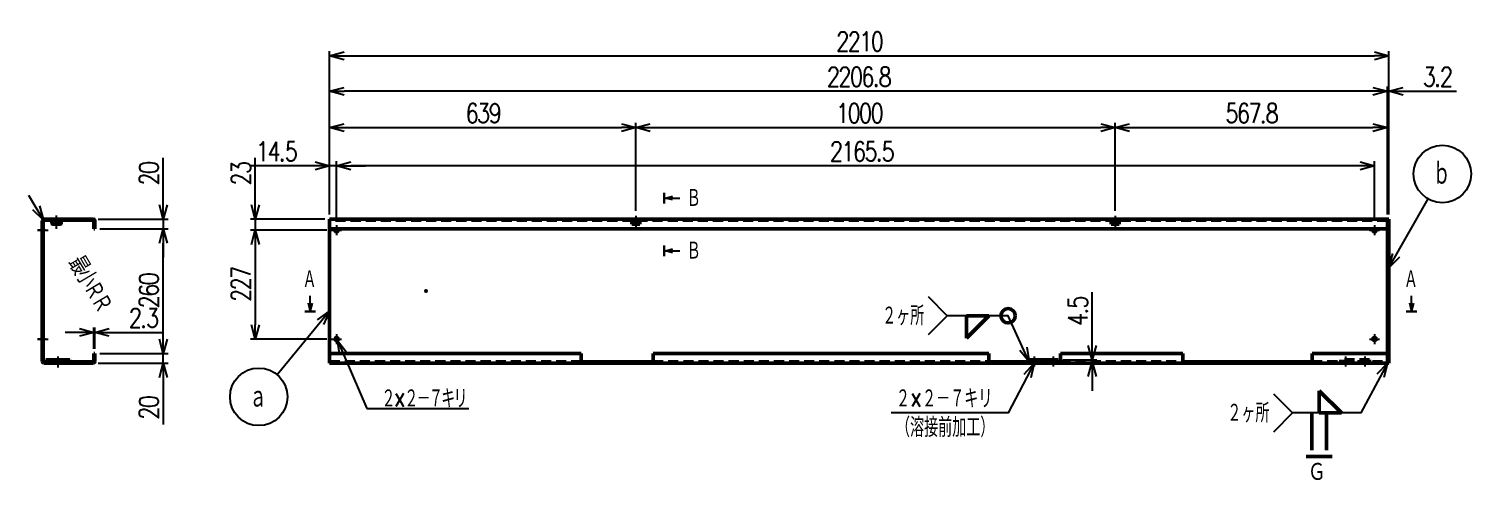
# Model space of a CAD drawing. Header units: millimetres. Extents: x -2838 to 3158, y -2020 to 547.
# Drawn here: x -2838 to 172, y -394 to 547 of the extents above; entities that cross this region are included whole.
import ezdxf

# ---------------------------------------------------------------- set-up
doc = ezdxf.new("R2010")
doc.units = ezdxf.units.MM
doc.header["$LTSCALE"] = 1.653543
doc.linetypes.add('CENTER', pattern=[50.8, 31.75, -6.35, 6.35, -6.35])
doc.linetypes.add('DASHED', pattern=[19.05, 12.7, -6.35])
for name, color, linetype in [('NoLayerName_001', 7, 'Continuous'), ('NoLayerName_002', 7, 'Continuous'), ('NoLayerName_003', 7, 'Continuous')]:
    doc.layers.add(name, color=color, linetype=linetype)
doc.styles.get("Standard").update_dxf_attribs({"font": 'txt', "bigfont": 'extfont2'})
doc.dimstyles.get("Standard").update_dxf_attribs({"dimtxt": 2.5, "dimasz": 2.5, "dimexe": 1.25, "dimexo": 0.625, "dimtad": 1, "dimdec": 3, "dimzin": 0, "dimdsep": 46, "dimtxsty": 'Standard', "dimcen": 2.5, "dimadec": 0, "dimazin": 0, "dimtfac": 0.75, "dimtdec": 3, "dimtmove": 0, "dimatfit": 3, "dimfxl": 1, "dimarcsym": 0})

# ---------------------------------------------------------------- blocks, each defined once
blk = doc.blocks.new('_OPEN30')
at = {"color": 0, "linetype": 'ByBlock', "lineweight": -2}
for p, q in [((-1, 0.267949), (0, 0)), ((0, 0), (-1, -0.267949)), ((0, 0), (-1, 0))]:
    blk.add_line(p, q, dxfattribs=at)
blk = doc.blocks.new('*D78')
at = {"layer": 'Defpoints', "color": 0}
for p in [(-3.2, 416.5), (-3.2, 150), (0, 150)]:
    blk.add_point(p, dxfattribs=at)
at = {"layer": 'NoLayerName_001', "color": 0, "linetype": 'Continuous', "lineweight": 25}
for p, q in [((-3.2, 160), (-3.2, 426.5)), ((0, 160), (0, 426.5)), ((-33.2, 416.5), (-63.2, 416.5)), ((0, 416.5), (-3.2, 416.5)), ((0, 416.5), (141.3, 416.5)), ((30, 416.5), (60, 416.5))]:
    blk.add_line(p, q, dxfattribs=at)
at = {"layer": 'NoLayerName_001', "color": 0, "lineweight": 25, "xscale": 30, "yscale": 30, "zscale": 30}
blk.add_blockref('_OPEN30', (-3.2, 416.5), dxfattribs=at)
at = {"layer": 'NoLayerName_001', "color": 0, "lineweight": 25, "xscale": 30, "yscale": 30, "zscale": 30, "rotation": 180}
blk.add_blockref('_OPEN30', (0, 416.5), dxfattribs=at)
at = {"layer": 'NoLayerName_001', "color": 2, "lineweight": 50, "insert": (100.7, 446.5), "char_height": 40, "attachment_point": 5}
blk.add_mtext('\\W0.8000;\\T0.8750;3.2', dxfattribs=at)
blk = doc.blocks.new('*D79')
at = {"layer": 'Defpoints', "color": 0}
for p in [(-2210, 416.5), (-2210, 150), (-3.2, 150)]:
    blk.add_point(p, dxfattribs=at)
at = {"layer": 'NoLayerName_001', "color": 0, "linetype": 'Continuous', "lineweight": 25}
for p, q in [((-2210, 160), (-2210, 426.5)), ((-3.2, 160), (-3.2, 426.5)), ((-33.2, 416.5), (-2180, 416.5))]:
    blk.add_line(p, q, dxfattribs=at)
at = {"layer": 'NoLayerName_001', "color": 0, "lineweight": 25, "xscale": 30, "yscale": 30, "zscale": 30}
for p, rotation in [((-2210, 416.5), 180), ((-3.2, 416.5), 360)]:
    blk.add_blockref('_OPEN30', p, dxfattribs=dict(at, rotation=rotation))
at = {"layer": 'NoLayerName_001', "color": 2, "lineweight": 50, "insert": (-1106.6, 446.5), "char_height": 40, "attachment_point": 5}
blk.add_mtext('\\W0.8000;\\T0.8750;2206.8', dxfattribs=at)
blk = doc.blocks.new('*D80')
at = {"layer": 'Defpoints', "color": 0}
for p in [(-2210, 261.1), (-2195.5, 261.1), (-2210, 150)]:
    blk.add_point(p, dxfattribs=at)
at = {"layer": 'NoLayerName_001', "color": 0, "linetype": 'Continuous', "lineweight": 25}
for p, q in [((-2210, 160), (-2210, 271.1)), ((-2210, 261.1), (-2373.4, 261.1)), ((-2240, 261.1), (-2270, 261.1)), ((-2195.5, 261.1), (-2210, 261.1)), ((-2195.5, 251.1), (-2195.5, 251.1)), ((-2165.5, 261.1), (-2135.5, 261.1))]:
    blk.add_line(p, q, dxfattribs=at)
at = {"layer": 'NoLayerName_001', "color": 0, "lineweight": 25, "xscale": 30, "yscale": 30, "zscale": 30}
blk.add_blockref('_OPEN30', (-2210, 261.1), dxfattribs=at)
at = {"layer": 'NoLayerName_001', "color": 0, "lineweight": 25, "xscale": 30, "yscale": 30, "zscale": 30, "rotation": 180}
blk.add_blockref('_OPEN30', (-2195.5, 261.1), dxfattribs=at)
at = {"layer": 'NoLayerName_001', "color": 2, "lineweight": 50, "insert": (-2321.7, 291.1), "char_height": 40, "attachment_point": 5}
blk.add_mtext('\\W0.8000;\\T0.8750;14.5', dxfattribs=at)
blk = doc.blocks.new('*D81')
at = {"layer": 'Defpoints', "color": 0}
for p in [(-2365.1, 127), (-2310.4, 127), (-2210, 150)]:
    blk.add_point(p, dxfattribs=at)
at = {"layer": 'NoLayerName_001', "color": 0, "linetype": 'Continuous', "lineweight": 25}
for p, q in [((-2365.1, 150), (-2365.1, 278)), ((-2365.1, 180), (-2365.1, 210)), ((-2220, 150), (-2375.1, 150)), ((-2365.1, 150), (-2365.1, 127)), ((-2365.1, 97), (-2365.1, 67))]:
    blk.add_line(p, q, dxfattribs=at)
at = {"layer": 'NoLayerName_001', "color": 0, "lineweight": 25, "xscale": 30, "yscale": 30, "zscale": 30}
for p, rotation in [((-2365.1, 150), 270), ((-2365.1, 127), 90)]:
    blk.add_blockref('_OPEN30', p, dxfattribs=dict(at, rotation=rotation))
at = {"layer": 'NoLayerName_001', "color": 2, "lineweight": 50, "insert": (-2395.1, 244), "char_height": 40, "attachment_point": 5, "rotation": 90}
blk.add_mtext('\\W0.8000;\\T0.8750;23', dxfattribs=at)
blk = doc.blocks.new('*D82')
at = {"layer": 'Defpoints', "color": 0}
for p in [(-2206, 127), (-2365.1, -100), (-2206, -100)]:
    blk.add_point(p, dxfattribs=at)
at = {"layer": 'NoLayerName_001', "color": 0, "linetype": 'Continuous', "lineweight": 25}
for p, q in [((-2216, 127), (-2375.1, 127)), ((-2365.1, 97), (-2365.1, -70)), ((-2216, -100), (-2375.1, -100))]:
    blk.add_line(p, q, dxfattribs=at)
at = {"layer": 'NoLayerName_001', "color": 0, "lineweight": 25, "xscale": 30, "yscale": 30, "zscale": 30}
for p, rotation in [((-2365.1, 127), 90), ((-2365.1, -100), 270)]:
    blk.add_blockref('_OPEN30', p, dxfattribs=dict(at, rotation=rotation))
at = {"layer": 'NoLayerName_001', "color": 2, "lineweight": 50, "insert": (-2395.1, 13.5), "char_height": 40, "attachment_point": 5, "rotation": 90}
blk.add_mtext('\\W0.8000;\\T0.8750;227', dxfattribs=at)
blk = doc.blocks.new('*D83')
at = {"layer": 'Defpoints', "color": 0}
for p in [(-690.2, -143.2), (-619.1, -143.2), (-605, -147.7)]:
    blk.add_point(p, dxfattribs=at)
at = {"layer": 'NoLayerName_001', "color": 0, "linetype": 'Continuous', "lineweight": 25}
for p, q in [((-619.1, -143.2), (-619.1, -1.9)), ((-619.1, -113.2), (-619.1, -83.2)), ((-680.2, -143.2), (-609.1, -143.2)), ((-619.1, -147.7), (-619.1, -143.2)), ((-619.1, -177.7), (-619.1, -207.7))]:
    blk.add_line(p, q, dxfattribs=at)
at = {"layer": 'NoLayerName_001', "color": 0, "lineweight": 25, "xscale": 30, "yscale": 30, "zscale": 30}
for p, rotation in [((-619.1, -143.2), 270), ((-619.1, -147.7), 90)]:
    blk.add_blockref('_OPEN30', p, dxfattribs=dict(at, rotation=rotation))
at = {"layer": 'NoLayerName_001', "color": 2, "lineweight": 50, "insert": (-649.1, -42.5), "char_height": 40, "attachment_point": 5, "rotation": 90}
blk.add_mtext('\\W0.8000;\\T0.8750;4.5', dxfattribs=at)
blk = doc.blocks.new('*D84')
at = {"layer": 'Defpoints', "color": 0}
for p in [(0, 490.3), (-2210, 150), (0, 150)]:
    blk.add_point(p, dxfattribs=at)
at = {"layer": 'NoLayerName_001', "color": 0, "linetype": 'Continuous', "lineweight": 25}
for p, q in [((-2210, 160), (-2210, 500.3)), ((-2180, 490.3), (-30, 490.3)), ((0, 160), (0, 500.3))]:
    blk.add_line(p, q, dxfattribs=at)
at = {"layer": 'NoLayerName_001', "color": 0, "lineweight": 25, "xscale": 30, "yscale": 30, "zscale": 30, "rotation": 180}
blk.add_blockref('_OPEN30', (-2210, 490.3), dxfattribs=at)
at = {"layer": 'NoLayerName_001', "color": 0, "lineweight": 25, "xscale": 30, "yscale": 30, "zscale": 30}
blk.add_blockref('_OPEN30', (0, 490.3), dxfattribs=at)
at = {"layer": 'NoLayerName_001', "color": 2, "lineweight": 50, "insert": (-1105, 520.3), "char_height": 40, "attachment_point": 5}
blk.add_mtext('\\W0.8000;\\T0.8750;2210', dxfattribs=at)
blk = doc.blocks.new('DIM_0010')
at = {"color": 3, "linetype": 'Continuous', "lineweight": 25}
for points in [[(298.2, 154), (244, 50), (0, 50)], [(277.2, 131.1), (298.2, 154), (291.5, 123.6)]]:
    blk.add_lwpolyline(points, dxfattribs=at)
at = {"color": 2, "linetype": 'Continuous', "lineweight": 50, "width": 0.666667}
for s, p in [('２×２－７キリ', (10, 60)), ('（溶接前加工）', (10, 0))]:
    blk.add_text(s, height=40, dxfattribs=at).set_placement(p)
blk = doc.blocks.new('*D86')
at = {"layer": 'Defpoints', "color": 0}
for p in [(-2195.5, 261.1), (-2195.5, 137.5), (-30, 137.5)]:
    blk.add_point(p, dxfattribs=at)
at = {"layer": 'NoLayerName_001', "color": 0, "linetype": 'Continuous', "lineweight": 25}
for p, q in [((-2195.5, 147.5), (-2195.5, 271.1)), ((-30, 147.5), (-30, 271.1)), ((-60, 261.1), (-2165.5, 261.1))]:
    blk.add_line(p, q, dxfattribs=at)
at = {"layer": 'NoLayerName_001', "color": 0, "lineweight": 25, "xscale": 30, "yscale": 30, "zscale": 30}
for p, rotation in [((-2195.5, 261.1), 180), ((-30, 261.1), 360)]:
    blk.add_blockref('_OPEN30', p, dxfattribs=dict(at, rotation=rotation))
at = {"layer": 'NoLayerName_001', "color": 2, "lineweight": 50, "insert": (-1100.2, 291.1), "char_height": 40, "attachment_point": 5}
blk.add_mtext('\\W0.8000;\\T0.8750;2165.5', dxfattribs=at)
blk = doc.blocks.new('*D87')
at = {"layer": 'Defpoints', "color": 0}
for p in [(-1571, 340.7), (-1571, 157), (-2210, 150)]:
    blk.add_point(p, dxfattribs=at)
at = {"layer": 'NoLayerName_001', "color": 0, "linetype": 'Continuous', "lineweight": 25}
for p, q in [((-2210, 160), (-2210, 350.7)), ((-2180, 340.7), (-1601, 340.7)), ((-1571, 167), (-1571, 350.7))]:
    blk.add_line(p, q, dxfattribs=at)
at = {"layer": 'NoLayerName_001', "color": 0, "lineweight": 25, "xscale": 30, "yscale": 30, "zscale": 30, "rotation": 180}
blk.add_blockref('_OPEN30', (-2210, 340.7), dxfattribs=at)
at = {"layer": 'NoLayerName_001', "color": 0, "lineweight": 25, "xscale": 30, "yscale": 30, "zscale": 30}
blk.add_blockref('_OPEN30', (-1571, 340.7), dxfattribs=at)
at = {"layer": 'NoLayerName_001', "color": 2, "lineweight": 50, "insert": (-1890.5, 370.7), "char_height": 40, "attachment_point": 5}
blk.add_mtext('\\W0.8000;\\T0.8750;639', dxfattribs=at)
blk = doc.blocks.new('*D88')
at = {"layer": 'Defpoints', "color": 0}
for p in [(-571, 340.7), (-1571, 157), (-571, 157)]:
    blk.add_point(p, dxfattribs=at)
at = {"layer": 'NoLayerName_001', "color": 0, "linetype": 'Continuous', "lineweight": 25}
for p, q in [((-1571, 167), (-1571, 350.7)), ((-1541, 340.7), (-601, 340.7)), ((-571, 167), (-571, 350.7))]:
    blk.add_line(p, q, dxfattribs=at)
at = {"layer": 'NoLayerName_001', "color": 0, "lineweight": 25, "xscale": 30, "yscale": 30, "zscale": 30, "rotation": 180}
blk.add_blockref('_OPEN30', (-1571, 340.7), dxfattribs=at)
at = {"layer": 'NoLayerName_001', "color": 0, "lineweight": 25, "xscale": 30, "yscale": 30, "zscale": 30}
blk.add_blockref('_OPEN30', (-571, 340.7), dxfattribs=at)
at = {"layer": 'NoLayerName_001', "color": 2, "lineweight": 50, "insert": (-1105.5, 370.7), "char_height": 40, "attachment_point": 5}
blk.add_mtext('\\W0.8000;\\T0.8750;1000', dxfattribs=at)
blk = doc.blocks.new('*D89')
at = {"layer": 'Defpoints', "color": 0}
for p in [(-3.2, 340.7), (-571, 157), (-3.2, 150)]:
    blk.add_point(p, dxfattribs=at)
at = {"layer": 'NoLayerName_001', "color": 0, "linetype": 'Continuous', "lineweight": 25}
for p, q in [((-571, 167), (-571, 350.7)), ((-541, 340.7), (-33.2, 340.7)), ((-3.2, 160), (-3.2, 350.7))]:
    blk.add_line(p, q, dxfattribs=at)
at = {"layer": 'NoLayerName_001', "color": 0, "lineweight": 25, "xscale": 30, "yscale": 30, "zscale": 30, "rotation": 180}
blk.add_blockref('_OPEN30', (-571, 340.7), dxfattribs=at)
at = {"layer": 'NoLayerName_001', "color": 0, "lineweight": 25, "xscale": 30, "yscale": 30, "zscale": 30}
blk.add_blockref('_OPEN30', (-3.2, 340.7), dxfattribs=at)
at = {"layer": 'NoLayerName_001', "color": 2, "lineweight": 50, "insert": (-287.1, 370.7), "char_height": 40, "attachment_point": 5}
blk.add_mtext('\\W0.8000;\\T0.8750;567.8', dxfattribs=at)
blk = doc.blocks.new('JZB_0009')
at = {"layer": 'NoLayerName_002', "color": 7, "linetype": 'Continuous', "lineweight": 50}
for p, q in [((0, 300), (3.2, 300)), ((3.2, 295), (0, 295)), ((0, 295), (0, 5)), ((3.2, 0), (3.2, 300)), ((0, 5), (3.2, 5)), ((3.2, 0), (0, 0))]:
    blk.add_line(p, q, dxfattribs=at)
blk = doc.blocks.new('JZB_0010')
at = {"layer": 'NoLayerName_002', "color": 3, "linetype": 'DASHED', "lineweight": 50}
for p, q in [((60, 4.5), (0, 4.5)), ((0, 0), (0, 4.5)), ((60, 0), (60, 4.5))]:
    blk.add_line(p, q, dxfattribs=at)
blk = doc.blocks.new('JZB_0011')
at = {"layer": 'NoLayerName_003', "color": 3, "linetype": 'DASHED', "lineweight": 50}
for p, q in [((0, 0.1), (0, 8)), ((0, 0.1), (0.2, 0)), ((16.7, 0), (0.2, 0)), ((3.5, 8), (3.5, 0)), ((8.5, 8), (8.5, 0.9)), ((13.5, 0), (13.5, 8)), ((16.7, 0), (17, 0.1)), ((17, 0.1), (17, 8))]:
    blk.add_line(p, q, dxfattribs=at)
at = {"layer": 'NoLayerName_003', "color": 3, "linetype": 'DASHED', "lineweight": 50, "start_tangent": (0.968004, -0.250937), "end_tangent": (0.96577, 0.259399)}
for points in [[(0, 0.9), (2.2, 0.3), (4.6, 0.1), (6.5, 0.4), (8.5, 0.9)], [(8.5, 0.9), (10.7, 0.3), (13.1, 0.1), (15, 0.4), (17, 0.9)]]:
    blk.add_spline(points, degree=3, dxfattribs=at)
blk = doc.blocks.new('JZB_0012')
at = {"layer": 'NoLayerName_003', "color": 3, "linetype": 'DASHED', "lineweight": 50}
for p, q in [((0, 8), (0, 0.1)), ((0, 0.1), (0.2, 0)), ((16.7, 0), (0.2, 0)), ((3.5, 8), (3.5, 0)), ((8.5, 8), (8.5, 0.9)), ((13.5, 0), (13.5, 8)), ((16.7, 0), (17, 0.1)), ((17, 0.1), (17, 8))]:
    blk.add_line(p, q, dxfattribs=at)
at = {"layer": 'NoLayerName_003', "color": 3, "linetype": 'DASHED', "lineweight": 50, "start_tangent": (0.968004, -0.250937), "end_tangent": (0.96577, 0.259399)}
for points in [[(0, 0.9), (2.2, 0.3), (4.6, 0.1), (6.5, 0.4), (8.5, 0.9)], [(8.5, 0.9), (10.7, 0.3), (13.1, 0.1), (15, 0.4), (17, 0.9)]]:
    blk.add_spline(points, degree=3, dxfattribs=at)
blk = doc.blocks.new('JZB_0013')
at = {"layer": 'NoLayerName_002', "color": 7, "linetype": 'Continuous', "lineweight": 50}
for p, q in [((60, 4.5), (0, 4.5)), ((0, 0), (0, 4.5)), ((60, 0), (60, 4.5))]:
    blk.add_line(p, q, dxfattribs=at)
blk = doc.blocks.new('JZB_0014')
at = {"layer": 'NoLayerName_002', "color": 7, "linetype": 'Continuous', "lineweight": 50}
for p, q in [((0, 300), (2206.8, 300)), ((0, 300), (0, 0)), ((0, 280), (2206.8, 280)), ((2206.8, 295), (2206.8, 300)), ((0, 20), (525, 20)), ((525, 0), (525, 20)), ((525, 2.3), (675, 2.3)), ((675, 20), (1375, 20)), ((675, 0), (675, 20)), ((1375, 0), (1375, 20)), ((1375, 2.3), (1525, 2.3)), ((1525, 20), (1780, 20)), ((1525, 0), (1525, 20)), ((1780, 0), (1780, 20)), ((2050, 2.3), (1780, 2.3)), ((2050, 20), (2206.8, 20)), ((2050, 0), (2050, 20)), ((2206.8, 0), (2206.8, 5)), ((2206.8, 0), (0, 0))]:
    blk.add_line(p, q, dxfattribs=at)
at = {"layer": 'NoLayerName_002', "color": 3, "linetype": 'DASHED', "lineweight": 50}
for p, q in [((2206.8, 297.7), (0, 297.7)), ((0, 2.3), (525, 2.3)), ((675, 2.3), (1375, 2.3)), ((1525, 2.3), (1780, 2.3)), ((2050, 2.3), (2206.8, 2.3))]:
    blk.add_line(p, q, dxfattribs=at)
blk = doc.blocks.new('JZB_0015')
at = {"layer": 'NoLayerName_002', "color": 3, "linetype": 'DASHED', "lineweight": 50}
for p, q in [((0, 13.8), (0, 9.3)), ((0.5, 9.3), (0.5, 13.8)), ((5.5, 9.3), (5.5, 13.8)), ((6, 9.3), (6, 13.8))]:
    blk.add_line(p, q, dxfattribs=at)
at = {"layer": 'NoLayerName_002', "color": 4, "linetype": 'CENTER', "lineweight": 25}
blk.add_line((3, 20.8), (3, 0), dxfattribs=at)
blk = doc.blocks.new('JZB_0016')
at = {"layer": 'NoLayerName_002', "color": 3, "linetype": 'DASHED', "lineweight": 50}
for p, q in [((0, 13.8), (0, 9.3)), ((0.5, 9.3), (0.5, 13.8)), ((5.5, 9.3), (5.5, 13.8)), ((6, 9.3), (6, 13.8))]:
    blk.add_line(p, q, dxfattribs=at)
at = {"layer": 'NoLayerName_002', "color": 4, "linetype": 'CENTER', "lineweight": 25}
blk.add_line((3, 20.8), (3, 0), dxfattribs=at)
blk = doc.blocks.new('JZB_0017')
at = {"layer": 'NoLayerName_002', "color": 3, "linetype": 'DASHED', "lineweight": 50}
for p, q in [((0, 4.5), (0, 0)), ((0.5, 0), (0.5, 4.5)), ((5.5, 0), (5.5, 4.5)), ((6, 0), (6, 4.5))]:
    blk.add_line(p, q, dxfattribs=at)
blk = doc.blocks.new('JZB_0018')
at = {"layer": 'NoLayerName_002', "color": 3, "linetype": 'DASHED', "lineweight": 50}
for p, q in [((0, 4.5), (0, 0)), ((0.5, 0), (0.5, 4.5)), ((5.5, 0), (5.5, 4.5)), ((6, 0), (6, 4.5))]:
    blk.add_line(p, q, dxfattribs=at)
blk = doc.blocks.new('JZB_0019')
at = {"layer": 'NoLayerName_002', "color": 3, "linetype": 'DASHED', "lineweight": 50}
for p, q in [((0, 17.3), (0, 15)), ((12, 15), (12, 17.3))]:
    blk.add_line(p, q, dxfattribs=at)
at = {"layer": 'NoLayerName_002', "color": 4, "linetype": 'CENTER', "lineweight": 25}
blk.add_line((6, 24.3), (6, 0), dxfattribs=at)
blk = doc.blocks.new('JZB_0020')
at = {"layer": 'NoLayerName_002', "color": 3, "linetype": 'DASHED', "lineweight": 50}
for p, q in [((0, 17.3), (0, 15)), ((12, 15), (12, 17.3))]:
    blk.add_line(p, q, dxfattribs=at)
at = {"layer": 'NoLayerName_002', "color": 4, "linetype": 'CENTER', "lineweight": 25}
blk.add_line((6, 24.3), (6, 0), dxfattribs=at)
blk = doc.blocks.new('JZB_0021')
at = {"layer": 'NoLayerName_002', "color": 3, "linetype": 'DASHED', "lineweight": 50}
for p, q in [((0, 2.3), (0, 0)), ((7, 0), (7, 2.3))]:
    blk.add_line(p, q, dxfattribs=at)
blk = doc.blocks.new('JZB_0022')
at = {"layer": 'NoLayerName_002', "color": 3, "linetype": 'DASHED', "lineweight": 50}
for p, q in [((0, 9.3), (0, 7)), ((7, 7), (7, 9.3))]:
    blk.add_line(p, q, dxfattribs=at)
at = {"layer": 'NoLayerName_002', "color": 4, "linetype": 'CENTER', "lineweight": 25}
blk.add_line((3.5, 20.8), (3.5, 0), dxfattribs=at)
blk = doc.blocks.new('JZB_0023')
at = {"layer": 'NoLayerName_002', "color": 3, "linetype": 'DASHED', "lineweight": 50}
for p, q in [((0, 9.3), (0, 7)), ((7, 7), (7, 9.3))]:
    blk.add_line(p, q, dxfattribs=at)
at = {"layer": 'NoLayerName_002', "color": 4, "linetype": 'CENTER', "lineweight": 25}
blk.add_line((3.5, 20.8), (3.5, 0), dxfattribs=at)
blk = doc.blocks.new('JZB_0024')
at = {"layer": 'NoLayerName_002', "color": 3, "linetype": 'DASHED', "lineweight": 50}
for p, q in [((0, 2.3), (0, 0)), ((7, 0), (7, 2.3))]:
    blk.add_line(p, q, dxfattribs=at)
blk = doc.blocks.new('JZB_0025')
at = {"layer": 'NoLayerName_002', "color": 4, "linetype": 'CENTER', "lineweight": 25}
for p, q in [((0, 10.5), (21, 10.5)), ((10.5, 21), (10.5, 0))]:
    blk.add_line(p, q, dxfattribs=at)
at = {"layer": 'NoLayerName_002', "color": 7, "linetype": 'Continuous', "lineweight": 50}
blk.add_circle((10.5, 10.5), 3.5, dxfattribs=at)
blk = doc.blocks.new('JZB_0026')
at = {"layer": 'NoLayerName_002', "color": 4, "linetype": 'CENTER', "lineweight": 25}
for p, q in [((0, 10.5), (21, 10.5)), ((10.5, 21), (10.5, 0))]:
    blk.add_line(p, q, dxfattribs=at)
at = {"layer": 'NoLayerName_002', "color": 7, "linetype": 'Continuous', "lineweight": 50}
blk.add_circle((10.5, 10.5), 3.5, dxfattribs=at)
blk = doc.blocks.new('JZB_0027')
at = {"layer": 'NoLayerName_002', "color": 4, "linetype": 'CENTER', "lineweight": 25}
for p, q in [((0, 10.5), (21, 10.5)), ((10.5, 21), (10.5, 0))]:
    blk.add_line(p, q, dxfattribs=at)
at = {"layer": 'NoLayerName_002', "color": 7, "linetype": 'Continuous', "lineweight": 50}
blk.add_arc((10.5, 10.5), 3.5, 121.0027, 58.9973, dxfattribs=at)
at = {"layer": 'NoLayerName_002', "color": 3, "linetype": 'DASHED', "lineweight": 50}
blk.add_arc((10.5, 10.5), 3.5, 58.9973, 121.0027, dxfattribs=at)
blk = doc.blocks.new('JZB_0028')
at = {"layer": 'NoLayerName_002', "color": 4, "linetype": 'CENTER', "lineweight": 25}
for p, q in [((0, 10.5), (21, 10.5)), ((10.5, 21), (10.5, 0))]:
    blk.add_line(p, q, dxfattribs=at)
at = {"layer": 'NoLayerName_002', "color": 7, "linetype": 'Continuous', "lineweight": 50}
blk.add_arc((10.5, 10.5), 3.5, 121.0027, 58.9973, dxfattribs=at)
at = {"layer": 'NoLayerName_002', "color": 3, "linetype": 'DASHED', "lineweight": 50}
blk.add_arc((10.5, 10.5), 3.5, 58.9973, 121.0027, dxfattribs=at)
blk = doc.blocks.new('DIM_0002')
at = {"color": 3, "linetype": 'Continuous', "lineweight": 25}
for points in [[(0, 0), (81.9, 143.4)], [(21.9, 22.1), (0, 0), (7.9, 30)]]:
    blk.add_lwpolyline(points, dxfattribs=at)
blk.add_circle((111.6, 195.5), 60, dxfattribs=at)
at = {"color": 2, "linetype": 'Continuous', "lineweight": 50, "width": 0.666667}
blk.add_text('ｂ', height=50, dxfattribs=at).set_placement((91.6, 170.5))
blk = doc.blocks.new('DIM_0003')
at = {"color": 3, "linetype": 'Continuous', "lineweight": 25}
for points in [[(207.9, 238.7), (98.2, 106.2)], [(182.5, 220.7), (207.9, 238.7), (194.9, 210.5)]]:
    blk.add_lwpolyline(points, dxfattribs=at)
blk.add_circle((60, 60), 60, dxfattribs=at)
at = {"color": 2, "linetype": 'Continuous', "lineweight": 50, "width": 0.666667}
blk.add_text('ａ', height=50, dxfattribs=at).set_placement((40, 35))
blk = doc.blocks.new('DIM_0004')
at = {"color": 2, "linetype": 'Continuous', "lineweight": 50}
for p, q in [((176, 96.3), (176, 49.8)), ((222.9, 96.3), (176, 96.3)), ((176, 49.8), (222.9, 96.3))]:
    blk.add_line(p, q, dxfattribs=at)
at = {"color": 3, "linetype": 'Continuous', "lineweight": 25}
for points in [[(96, 136.3), (136, 96.3), (96, 56.3)], [(307.1, 0), (262.9, 96.3), (136, 96.3)], [(301.9, 30.6), (307.1, 0), (287.3, 23.9)]]:
    blk.add_lwpolyline(points, dxfattribs=at)
at = {"color": 2, "linetype": 'Continuous', "lineweight": 50}
blk.add_circle((262.9, 96.3), 15, dxfattribs=at)
at = {"color": 2, "linetype": 'Continuous', "lineweight": 50, "width": 0.666667}
blk.add_text('２ヶ所', height=40, dxfattribs=at).set_placement((0, 76.3))
blk = doc.blocks.new('DIM_0005')
at = {"color": 2, "linetype": 'Continuous', "lineweight": 50}
for p, q in [((191.4, 189.6), (191.4, 143.1)), ((237.9, 143.1), (191.4, 189.6)), ((176, 143.1), (176, 65.6)), ((191.4, 143.1), (237.9, 143.1)), ((206.8, 65.6), (206.8, 143.1)), ((164.6, 52.5), (218.6, 52.5))]:
    blk.add_line(p, q, dxfattribs=at)
at = {"color": 3, "linetype": 'Continuous', "lineweight": 25}
for points in [[(333.9, 247.1), (278.3, 143.1), (136, 143.1)], [(312.6, 224.4), (333.9, 247.1), (326.8, 216.8)], [(96, 183.1), (136, 143.1), (96, 103.1)]]:
    blk.add_lwpolyline(points, dxfattribs=at)
at = {"color": 2, "linetype": 'Continuous', "lineweight": 50}
for s, width, p in [('２ヶ所', 0.666667, (0, 123.1)), ('\u3000Ｇ\u3000', 0.833333, (131.6, 0))]:
    blk.add_text(s, height=40, dxfattribs=dict(at, width=width)).set_placement(p)
blk = doc.blocks.new('*D93')
at = {"layer": 'Defpoints', "color": 0}
for p in [(-2699.7, 130), (-2557, 130), (-2699.7, -130)]:
    blk.add_point(p, dxfattribs=at)
at = {"layer": 'NoLayerName_001', "color": 0, "linetype": 'Continuous', "lineweight": 25}
for p, q in [((-2689.7, 130), (-2547, 130)), ((-2557, -100), (-2557, 100)), ((-2689.7, -130), (-2547, -130))]:
    blk.add_line(p, q, dxfattribs=at)
at = {"layer": 'NoLayerName_001', "color": 0, "lineweight": 25, "xscale": 30, "yscale": 30, "zscale": 30}
for p, rotation in [((-2557, 130), 90), ((-2557, -130), 270)]:
    blk.add_blockref('_OPEN30', p, dxfattribs=dict(at, rotation=rotation))
at = {"layer": 'NoLayerName_001', "color": 2, "lineweight": 50, "insert": (-2587, 0), "char_height": 40, "attachment_point": 5, "rotation": 90}
blk.add_mtext('\\W0.8000;\\T0.8750;260', dxfattribs=at)
blk = doc.blocks.new('*D94')
at = {"layer": 'Defpoints', "color": 0}
for p in [(-2703, -150), (-2699.7, -130), (-2557, -130)]:
    blk.add_point(p, dxfattribs=at)
at = {"layer": 'NoLayerName_001', "color": 0, "linetype": 'Continuous', "lineweight": 25}
for p, q in [((-2557, -100), (-2557, -70)), ((-2693, -150), (-2547, -150)), ((-2689.7, -130), (-2547, -130)), ((-2557, -150), (-2557, -130)), ((-2557, -150), (-2557, -278)), ((-2557, -180), (-2557, -210))]:
    blk.add_line(p, q, dxfattribs=at)
at = {"layer": 'NoLayerName_001', "color": 0, "lineweight": 25, "xscale": 30, "yscale": 30, "zscale": 30}
for p, rotation in [((-2557, -130), 270), ((-2557, -150), 90)]:
    blk.add_blockref('_OPEN30', p, dxfattribs=dict(at, rotation=rotation))
at = {"layer": 'NoLayerName_001', "color": 2, "lineweight": 50, "insert": (-2587, -244), "char_height": 40, "attachment_point": 5, "rotation": 90}
blk.add_mtext('\\W0.8000;\\T0.8750;20', dxfattribs=at)
blk = doc.blocks.new('*D95')
at = {"layer": 'Defpoints', "color": 0}
for p in [(-2703, 150), (-2699.7, 130), (-2557, 130)]:
    blk.add_point(p, dxfattribs=at)
at = {"layer": 'NoLayerName_001', "color": 0, "linetype": 'Continuous', "lineweight": 25}
for p, q in [((-2557, 150), (-2557, 278)), ((-2557, 180), (-2557, 210)), ((-2693, 150), (-2547, 150)), ((-2689.7, 130), (-2547, 130)), ((-2557, 150), (-2557, 130)), ((-2557, 100), (-2557, 70))]:
    blk.add_line(p, q, dxfattribs=at)
at = {"layer": 'NoLayerName_001', "color": 0, "lineweight": 25, "xscale": 30, "yscale": 30, "zscale": 30}
for p, rotation in [((-2557, 150), 270), ((-2557, 130), 90)]:
    blk.add_blockref('_OPEN30', p, dxfattribs=dict(at, rotation=rotation))
at = {"layer": 'NoLayerName_001', "color": 2, "lineweight": 50, "insert": (-2587, 244), "char_height": 40, "attachment_point": 5, "rotation": 90}
blk.add_mtext('\\W0.8000;\\T0.8750;20', dxfattribs=at)
blk = doc.blocks.new('*D96')
at = {"layer": 'Defpoints', "color": 0}
for p in [(-2702, -85.9), (-2702, -130), (-2699.7, -130)]:
    blk.add_point(p, dxfattribs=at)
at = {"layer": 'NoLayerName_001', "color": 0, "linetype": 'Continuous', "lineweight": 25}
for p, q in [((-2732, -85.9), (-2762, -85.9)), ((-2702, -120), (-2702, -75.9)), ((-2699.7, -85.9), (-2702, -85.9)), ((-2699.7, -120), (-2699.7, -75.9)), ((-2699.7, -85.9), (-2558.4, -85.9)), ((-2669.7, -85.9), (-2639.7, -85.9))]:
    blk.add_line(p, q, dxfattribs=at)
at = {"layer": 'NoLayerName_001', "color": 0, "lineweight": 25, "xscale": 30, "yscale": 30, "zscale": 30}
blk.add_blockref('_OPEN30', (-2702, -85.9), dxfattribs=at)
at = {"layer": 'NoLayerName_001', "color": 0, "lineweight": 25, "xscale": 30, "yscale": 30, "zscale": 30, "rotation": 180}
blk.add_blockref('_OPEN30', (-2699.7, -85.9), dxfattribs=at)
at = {"layer": 'NoLayerName_001', "color": 2, "lineweight": 50, "insert": (-2599, -55.9), "char_height": 40, "attachment_point": 5}
blk.add_mtext('\\W0.8000;\\T0.8750;2.3', dxfattribs=at)
blk = doc.blocks.new('*D98')
at = {"layer": 'Defpoints', "color": 0}
for p in [(-2806.9, 147.6), (-2806.4, 146.7)]:
    blk.add_point(p, dxfattribs=at)
at = {"layer": 'NoLayerName_001', "color": 0, "linetype": 'Continuous', "lineweight": 25}
for p, q in [((-2822.2, 173.3), (-2837.6, 199.1)), ((-2806.4, 146.7), (-2806.9, 147.6))]:
    blk.add_line(p, q, dxfattribs=at)
at = {"layer": 'NoLayerName_001', "color": 0, "lineweight": 25, "xscale": 30, "yscale": 30, "zscale": 30, "rotation": 300.7586118420679}
blk.add_blockref('_OPEN30', (-2806.9, 147.6), dxfattribs=at)
at = {"layer": 'NoLayerName_001', "color": 2, "lineweight": 50, "insert": (-2710.1, 16.4), "char_height": 40, "attachment_point": 5, "rotation": 300.7586}
blk.add_mtext('\\W0.8000;\\T0.8750;最小ＲＲ', dxfattribs=at)
blk = doc.blocks.new('_NONE')
blk = doc.blocks.new('JZB_0047')
at = {"layer": 'NoLayerName_003', "color": 7, "linetype": 'Continuous', "lineweight": 50}
for p, q in [((0, 8), (0, 0.9)), ((0, 0.9), (1.6, 0)), ((18.1, 0), (1.6, 0)), ((4.9, 8), (4.9, 0.9)), ((14.7, 8), (14.7, 0.9)), ((18.1, 0), (19.6, 0.9)), ((19.6, 8), (19.6, 0.9))]:
    blk.add_line(p, q, dxfattribs=at)
for points, start_tangent, end_tangent in [([(0, 0.9), (0.6, 0.6), (1.3, 0.3), (2, 0.2), (2.6, 0.1), (3.2, 0.2), (3.8, 0.4), (4.9, 0.9)], (0.888205, -0.459447), (0.906686, 0.421805)), ([(4.9, 0.9), (6.2, 0.6), (7.4, 0.3), (8.6, 0.2), (9.9, 0.1), (11.2, 0.2), (13, 0.5), (14.7, 0.9)], (0.968015, -0.250892), (0.971043, 0.238904)), ([(14.7, 0.9), (15.4, 0.6), (16, 0.3), (16.7, 0.2), (17.4, 0.1), (17.9, 0.2), (18.5, 0.4), (19.6, 0.9)], (0.888205, -0.459447), (0.906686, 0.421805))]:
    blk.add_spline(points, degree=3, dxfattribs=dict(at, start_tangent=start_tangent, end_tangent=end_tangent))
blk = doc.blocks.new('JZB_0048')
at = {"layer": 'NoLayerName_002', "color": 4, "linetype": 'CENTER', "lineweight": 25}
blk.add_line((16.3, 0), (0, 0), dxfattribs=at)
blk = doc.blocks.new('JZB_0049')
at = {"layer": 'NoLayerName_002', "color": 4, "linetype": 'CENTER', "lineweight": 25}
blk.add_line((16.3, 0), (0, 0), dxfattribs=at)
blk = doc.blocks.new('JZB_0050')
at = {"layer": 'NoLayerName_002', "color": 7, "linetype": 'Continuous', "lineweight": 50}
for p, q in [((0, 15.7), (50, 15.7)), ((0, 11.2), (0, 15.7)), ((50, 11.2), (50, 15.7))]:
    blk.add_line(p, q, dxfattribs=at)
at = {"layer": 'NoLayerName_002', "color": 4, "linetype": 'CENTER', "lineweight": 25}
blk.add_line((25, 22.3), (25, 0), dxfattribs=at)
blk = doc.blocks.new('JZB_0051')
at = {"layer": 'NoLayerName_002', "color": 7, "linetype": 'Continuous', "lineweight": 50}
for p, q in [((0, 3.3), (0, 296.7)), ((2.3, 296.7), (2.3, 3.3)), ((3.3, 300), (106.7, 300)), ((106.7, 297.7), (3.3, 297.7)), ((107.7, 280), (107.7, 296.7)), ((110, 280), (107.7, 280)), ((110, 296.7), (110, 280)), ((3.3, 2.3), (106.7, 2.3)), ((107.7, 20), (110, 20)), ((107.7, 3.3), (107.7, 20)), ((110, 20), (110, 3.3)), ((106.7, 0), (3.3, 0))]:
    blk.add_line(p, q, dxfattribs=at)
for centre, radius, start, end in [((3.3, 296.7), 3.3, 90, 180), ((3.3, 296.7), 1, 90, 180), ((106.7, 296.7), 3.3, 0, 90), ((106.7, 296.7), 1, 0, 90), ((3.3, 3.3), 3.3, 180, 270), ((3.3, 3.3), 1, 180, 270), ((106.7, 3.3), 1, 270, 0), ((106.7, 3.3), 3.3, 270, 0)]:
    blk.add_arc(centre, radius, start, end, dxfattribs=at)
blk = doc.blocks.new('JZB_0052')
at = {"layer": 'NoLayerName_002', "color": 3, "linetype": 'DASHED', "lineweight": 50}
for p, q in [((0, 0), (0, 4.5)), ((0.5, 0), (0.5, 4.5)), ((5.5, 0), (5.5, 4.5)), ((6, 4.5), (6, 0))]:
    blk.add_line(p, q, dxfattribs=at)
blk = doc.blocks.new('JZB_0053')
at = {"layer": 'NoLayerName_002', "color": 4, "linetype": 'CENTER', "lineweight": 25}
blk.add_line((0, 3.5), (22.3, 3.5), dxfattribs=at)
at = {"layer": 'NoLayerName_002', "color": 3, "linetype": 'DASHED', "lineweight": 50}
for p, q in [((10, 7), (12.3, 7)), ((12.3, 0), (10, 0))]:
    blk.add_line(p, q, dxfattribs=at)
blk = doc.blocks.new('JZB_0054')
at = {"layer": 'NoLayerName_002', "color": 4, "linetype": 'CENTER', "lineweight": 25}
blk.add_line((0, 3.5), (22.3, 3.5), dxfattribs=at)
at = {"layer": 'NoLayerName_002', "color": 3, "linetype": 'DASHED', "lineweight": 50}
for p, q in [((10, 7), (12.3, 7)), ((12.3, 0), (10, 0))]:
    blk.add_line(p, q, dxfattribs=at)
blk = doc.blocks.new('JZB_0055')
at = {"layer": 'NoLayerName_002', "color": 3, "linetype": 'DASHED', "lineweight": 50}
for p, q in [((0, 0), (0, 2.3)), ((7, 2.3), (7, 0))]:
    blk.add_line(p, q, dxfattribs=at)
blk = doc.blocks.new('JZB_0056')
at = {"layer": 'NoLayerName_002', "color": 3, "linetype": 'DASHED', "lineweight": 50}
for p, q in [((0, 0), (0, 2.3)), ((12, 2.3), (12, 0))]:
    blk.add_line(p, q, dxfattribs=at)
blk = doc.blocks.new('JZB_0057')
at = {"layer": 'NoLayerName_003', "color": 3, "linetype": 'DASHED', "lineweight": 50}
for p, q in [((0, 10), (0, 18)), ((0.8, 18), (0.8, 10)), ((9.2, 18), (9.2, 10)), ((10, 18), (10, 10))]:
    blk.add_line(p, q, dxfattribs=at)
at = {"layer": 'NoLayerName_003', "color": 4, "linetype": 'CENTER', "lineweight": 25}
blk.add_line((5, 0), (5, 28), dxfattribs=at)

msp = doc.modelspace()

# ---------------------------------------------------------------- linework, layer by layer
at = {"layer": 'NoLayerName_001', "color": 2, "linetype": 'Continuous', "lineweight": 50, "const_width": 4.96}
for points in [[(-1511.9574, 182.3503), (-1511.9574, 205.1903)], [(-1511.9574, 95.4161), (-1511.9574, 72.5761)], [(-2239.133, -42.5341), (-2261.973, -42.5341)], [(35.9525, -42.5341), (58.7925, -42.5341)]]:
    msp.add_lwpolyline(points, dxfattribs=at)
at = {"layer": 'NoLayerName_001', "color": 7, "linetype": 'Continuous', "lineweight": 50}
msp.add_point((-2009, 0), dxfattribs=at)

# ---------------------------------------------------------------- block references
at = {"layer": 'NoLayerName_001', "color": 3, "linetype": 'Continuous', "lineweight": 25}
for name, p in [('DIM_0002', (0, 48.6933)), ('DIM_0004', (-1057.3065, -147.7)), ('DIM_0003', (-2417.8643, -280.3455)), ('DIM_0010', (-1038.4349, -303.9645)), ('DIM_0005', (-337.0508, -397.0895))]:
    msp.add_blockref(name, p, dxfattribs=at)
at = {"layer": 'NoLayerName_001'}
for name, p in [('JZB_0057', (-2784.6945, 129.7)), ('JZB_0019', (-1577, 132.7)), ('JZB_0020', (-577, 132.7)), ('JZB_0054', (-2819.6945, 123.5)), ('JZB_0049', (-2818.9945, 127)), ('JZB_0051', (-2809.6945, -150)), ('JZB_0047', (-2789.5095, 139.7)), ('JZB_0056', (-2785.6945, 147.7)), ('JZB_0014', (-2210, -150)), ('JZB_0028', (-2206, 116.5)), ('JZB_0012', (-1579.5, 139.7)), ('JZB_0011', (-579.5, 139.7)), ('JZB_0027', (-40.5, 116.5)), ('JZB_0009', (-3.2, -150)), ('JZB_0025', (-2206, -110.5)), ('JZB_0026', (-40.5, -110.5)), ('JZB_0053', (-2819.6945, -103.5)), ('JZB_0048', (-2818.9945, -100)), ('JZB_0050', (-2802.1945, -158.85)), ('JZB_0055', (-2780.6945, -150)), ('JZB_0052', (-2780.1945, -147.7)), ('JZB_0013', (-750.2, -147.7)), ('JZB_0022', (-743.7, -157)), ('JZB_0018', (-743.2, -147.7)), ('JZB_0023', (-703.7, -157)), ('JZB_0017', (-703.2, -147.7)), ('JZB_0010', (-100.2, -147.7)), ('JZB_0021', (-93.7, -150)), ('JZB_0016', (-93.2, -157)), ('JZB_0024', (-53.7, -150)), ('JZB_0015', (-53.2, -157))]:
    msp.add_blockref(name, p, dxfattribs=at)

# ---------------------------------------------------------------- texts
at = {"layer": 'NoLayerName_001', "color": 2, "linetype": 'Continuous', "lineweight": 50, "char_height": 40, "attachment_point": 7}
for s, insert, line_spacing_factor in [('\\W0.6667;\\T1.2500;Ｂ', (-1464.9574, 173.7703), 0.6), ('\\W0.6667;\\T1.2500;Ｂ', (-1464.9574, 63.9961), 0.6), ('\\W0.6667;\\T1.2500;Ａ', (-2266.553, 4.4659), 0.6), ('\\W0.6667;\\T1.2500;Ａ', (31.3725, 4.4659), 0.6), ('\\A1;\\W0.6667;\\T0.8750;２×２－７キリ', (-2101.9119, -243.9645), 0.75)]:
    msp.add_mtext(s, dxfattribs=dict(at, insert=insert, line_spacing_factor=line_spacing_factor))

# ---------------------------------------------------------------- dimensions: what is measured, and where the dimension line sits
at = {"layer": 'NoLayerName_001', "color": 3, "linetype": 'Continuous', "lineweight": 50}
for base, p1, p2, picture, middle in [((0, 490.2547), (-2210, 150), (0, 150), '*D84', (-1105, 490.2547)), ((-1571, 340.7358), (-2210, 150), (-1571, 157), '*D87', (-1890.5, 340.7358)), ((-571, 340.7358), (-1571, 157), (-571, 157), '*D88', (-1105.4558, 340.7358)), ((-3.2, 340.7358), (-571, 157), (-3.2, 150), '*D89', (-287.1, 340.7358))]:
    dim = msp.add_linear_dim(base=base, p1=p1, p2=p2, text='\\W0.8000;\\T0.8750;<>', dimstyle='Standard', override={"dimtxt": 40, "dimasz": 30, "dimexe": 10, "dimexo": 10, "dimgap": 10, "dimzin": 8, "dimblk": 'OPEN30', "dimclrd": 0, "dimclre": 0, "dimclrt": 2, "dimtp": 0, "dimtm": 0, "dimlwd": 25, "dimlwe": 25}, dxfattribs=at)
    dim.commit()
    dim.dimension.update_dxf_attribs({"geometry": picture, "text_midpoint": middle, "dimtype": 160})
for base, p1, p2, angle, override, picture, middle in [((-2210, 416.5287), (-3.2, 150), (-2210, 150), 180, {"dimtxt": 40, "dimasz": 30, "dimexe": 10, "dimexo": 10, "dimgap": 10, "dimzin": 8, "dimblk": 'OPEN30', "dimclrd": 0, "dimclre": 0, "dimclrt": 2, "dimtp": 0, "dimtm": 0, "dimlwd": 25, "dimlwe": 25}, '*D79', (-1106.6, 416.5287)), ((-3.2, 416.5287), (0, 150), (-3.2, 150), 180, {"dimtxt": 40, "dimasz": 30, "dimexe": 10, "dimexo": 10, "dimgap": 10, "dimzin": 8, "dimblk": 'OPEN30', "dimclrd": 0, "dimclre": 0, "dimclrt": 2, "dimtp": 0, "dimtm": 0, "dimlwd": 25, "dimlwe": 25}, '*D78', (100.6667, 416.5287)), ((-2210, 261.1214), (-2195.5, 261.1214), (-2210, 150), 180, {"dimtxt": 40, "dimasz": 30, "dimexe": 10, "dimexo": 10, "dimgap": 10, "dimzin": 8, "dimblk": 'OPEN30', "dimclrd": 0, "dimclre": 0, "dimclrt": 2, "dimtp": 0, "dimtm": 0, "dimlwd": 25, "dimlwe": 25}, '*D80', (-2321.7143, 261.1214)), ((-2195.5, 261.1214), (-30, 137.5), (-2195.5, 137.5), 180, {"dimtxt": 40, "dimasz": 30, "dimexe": 10, "dimexo": 10, "dimgap": 10, "dimzin": 8, "dimblk": 'OPEN30', "dimclrd": 0, "dimclre": 0, "dimclrt": 2, "dimtp": 0, "dimtm": 0, "dimlwd": 25, "dimlwe": 25}, '*D86', (-1100.2193, 261.1214)), ((-2556.9758, 130), (-2702.9945, 150), (-2699.6945, 130), 270, {"dimtxt": 40, "dimasz": 30, "dimexe": 10, "dimexo": 10, "dimgap": 10, "dimzin": 8, "dimblk": 'OPEN30', "dimclrd": 0, "dimclre": 0, "dimclrt": 2, "dimtp": 0, "dimtm": 0, "dimlwd": 25, "dimlwe": 25}, '*D95', (-2556.9758, 244)), ((-2365.1035, 127), (-2210, 150), (-2310.3521, 127), 270, {"dimtxt": 40, "dimasz": 30, "dimexe": 10, "dimexo": 10, "dimgap": 10, "dimzin": 8, "dimblk": 'OPEN30', "dimse2": 1, "dimclrd": 0, "dimclre": 0, "dimclrt": 2, "dimtp": 0, "dimtm": 0, "dimlwd": 25, "dimlwe": 25}, '*D81', (-2365.1035, 244)), ((-2556.9758, 130), (-2699.6945, -130), (-2699.6945, 130), 90, {"dimtxt": 40, "dimasz": 30, "dimexe": 10, "dimexo": 10, "dimgap": 10, "dimzin": 8, "dimblk": 'OPEN30', "dimclrd": 0, "dimclre": 0, "dimclrt": 2, "dimtp": 0, "dimtm": 0, "dimlwd": 25, "dimlwe": 25}, '*D93', (-2556.9758, 0)), ((-2365.1035, -100), (-2206, 127), (-2206, -100), 270, {"dimtxt": 40, "dimasz": 30, "dimexe": 10, "dimexo": 10, "dimgap": 10, "dimzin": 8, "dimblk": 'OPEN30', "dimclrd": 0, "dimclre": 0, "dimclrt": 2, "dimtp": 0, "dimtm": 0, "dimlwd": 25, "dimlwe": 25}, '*D82', (-2365.1035, 13.5)), ((-2701.9945, -85.8552), (-2699.6945, -130), (-2701.9945, -130), 180, {"dimtxt": 40, "dimasz": 30, "dimexe": 10, "dimexo": 10, "dimgap": 10, "dimzin": 8, "dimblk": 'OPEN30', "dimclrd": 0, "dimclre": 0, "dimclrt": 2, "dimtp": 0, "dimtm": 0, "dimlwd": 25, "dimlwe": 25}, '*D96', (-2599.0279, -85.8552)), ((-619.1164, -143.2), (-605, -147.7), (-690.2, -143.2), 90, {"dimtxt": 40, "dimasz": 30, "dimexe": 10, "dimexo": 10, "dimgap": 10, "dimzin": 8, "dimblk": 'OPEN30', "dimse1": 1, "dimclrd": 0, "dimclre": 0, "dimclrt": 2, "dimtp": 0, "dimtm": 0, "dimlwd": 25, "dimlwe": 25}, '*D83', (-619.1164, -42.5333)), ((-2556.9758, -130), (-2702.9945, -150), (-2699.6945, -130), 90, {"dimtxt": 40, "dimasz": 30, "dimexe": 10, "dimexo": 10, "dimgap": 10, "dimzin": 8, "dimblk": 'OPEN30', "dimclrd": 0, "dimclre": 0, "dimclrt": 2, "dimtp": 0, "dimtm": 0, "dimlwd": 25, "dimlwe": 25}, '*D94', (-2556.9758, -244))]:
    dim = msp.add_linear_dim(base=base, p1=p1, p2=p2, angle=angle, text='\\W0.8000;\\T0.8750;<>', dimstyle='Standard', override=override, dxfattribs=at)
    dim.commit()
    dim.dimension.update_dxf_attribs({"geometry": picture, "text_midpoint": middle, "dimtype": 160})
dim = msp.add_radius_dim(center=(-2806.3945, 146.7), mpoint=(-2806.906, 147.5593), text='\\W0.8000;\\T0.8750;最小ＲＲ', dimstyle='Standard', override={"dimtxt": 40, "dimasz": 30, "dimexe": 10, "dimexo": 10, "dimgap": 10, "dimtad": 3, "dimzin": 8, "dimpost": 'Ｒ<>', "dimblk1": 'NONE', "dimblk2": 'OPEN30', "dimsah": 1, "dimclrd": 0, "dimclre": 0, "dimclrt": 2, "dimtp": 0, "dimtm": 0, "dimtmove": 2, "dimlwd": 25, "dimlwe": 25}, dxfattribs=at)
dim.commit()
dim.dimension.update_dxf_attribs({"geometry": '*D98', "text_midpoint": (-2710.1492, 16.3887), "dimtype": 164})

# ---------------------------------------------------------------- leaders
at = {"layer": 'NoLayerName_001', "color": 2, "linetype": 'Continuous', "lineweight": 50}
for points in [[(-1509.4774, 193.7703), (-1479.4774, 193.7703)], [(-1509.4774, 83.9961), (-1479.4774, 83.9961)], [(-2250.553, -40.0541), (-2250.553, -10.0541)], [(47.3725, -40.0541), (47.3725, -10.0541)]]:
    msp.add_leader(points, dimstyle='Standard', override={"dimasz": 14.96, "dimldrblk": 'OPEN30'}, dxfattribs=at)
at = {"layer": 'NoLayerName_001', "color": 3, "linetype": 'Continuous', "lineweight": 25, "annotation_type": 0, "has_hookline": 1, "hookline_direction": 0, "text_width": 182.2313}
msp.add_leader([(-2193.8301, -103.0759), (-2132.5369, -244.5895), (-2102.5369, -244.5895)], dimstyle='Standard', override={"dimtxt": 40, "dimasz": 30, "dimldrblk": 'OPEN30'}, dxfattribs=at)

doc.saveas('drawing.dxf')
